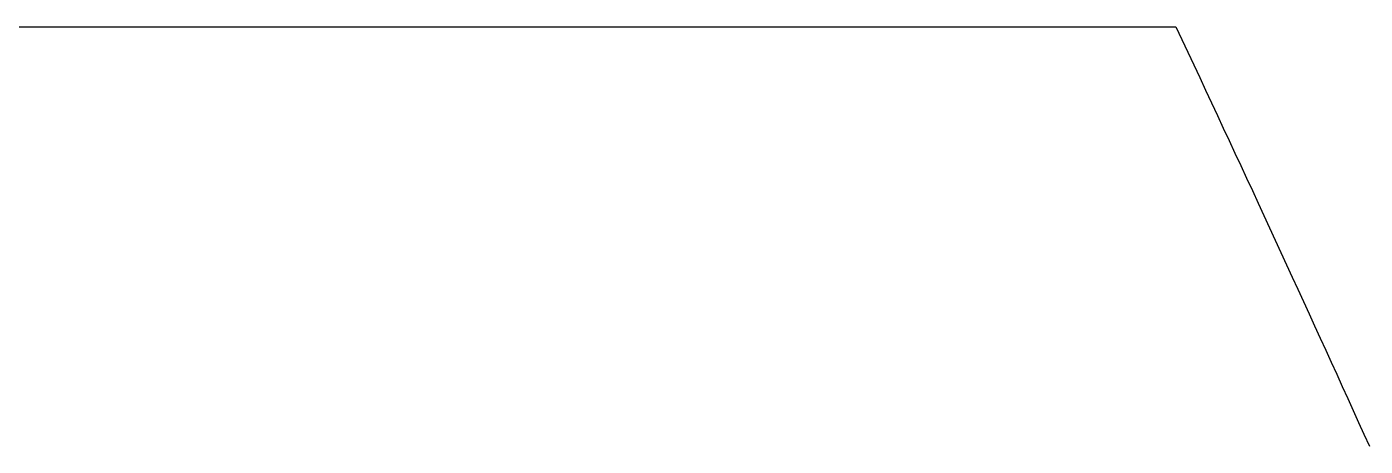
# Model space of a CAD drawing. Extents: x 14 to 1461, y -733 to -10.
# Drawn here: x 424.9 to 590.3, y -62.1 to -10.2 of the extents above; entities that cross this region are included whole.
import ezdxf

# ---------------------------------------------------------------- set-up
doc = ezdxf.new("R2010")
doc.units = 0

msp = doc.modelspace()

# ---------------------------------------------------------------- linework, layer by layer
at = {"layer": 'Cut', "color": 0}
for p, q in [((24.292856, -10.207), (566.932897, -10.207)), ((566.932897, -10.207), (567.673557, -11.78535)), ((567.673557, -11.78535), (568.411918, -13.360527)), ((568.411918, -13.360527), (569.147983, -14.932533)), ((569.147983, -14.932533), (569.881755, -16.501375)), ((569.881755, -16.501375), (570.613237, -18.067056)), ((570.613237, -18.067056), (571.342433, -19.62958)), ((571.342433, -19.62958), (572.069345, -21.188953)), ((572.069345, -21.188953), (572.793978, -22.745178)), ((572.793978, -22.745178), (573.516334, -24.29826)), ((573.516334, -24.29826), (574.236416, -25.848203)), ((574.236416, -25.848203), (574.954229, -27.395011)), ((574.954229, -27.395011), (575.669774, -28.93869)), ((575.669774, -28.93869), (576.383056, -30.479243)), ((576.383056, -30.479243), (577.094077, -32.016674)), ((577.094077, -32.016674), (577.80284, -33.550988)), ((577.80284, -33.550988), (578.50935, -35.08219)), ((578.50935, -35.08219), (579.213609, -36.610284)), ((579.213609, -36.610284), (579.915621, -38.135274)), ((579.915621, -38.135274), (580.615388, -39.657164)), ((580.615388, -39.657164), (581.312915, -41.175959)), ((581.312915, -41.175959), (582.008203, -42.691664)), ((582.008203, -42.691664), (582.701257, -44.204282)), ((582.701257, -44.204282), (583.39208, -45.713818)), ((583.39208, -45.713818), (584.080674, -47.220277)), ((584.080674, -47.220277), (584.767044, -48.723663)), ((584.767044, -48.723663), (585.451192, -50.223979)), ((585.451192, -50.223979), (586.133122, -51.721232)), ((586.133122, -51.721232), (586.812837, -53.215424)), ((586.812837, -53.215424), (587.49034, -54.706561)), ((587.49034, -54.706561), (588.165634, -56.194646)), ((588.165634, -56.194646), (588.838723, -57.679684)), ((588.838723, -57.679684), (589.50961, -59.16168)), ((589.50961, -59.16168), (590.178298, -60.640638)), ((590.178298, -60.640638), (590.84479, -62.116561))]:
    msp.add_line(p, q, dxfattribs=at)

doc.saveas('drawing.dxf')
